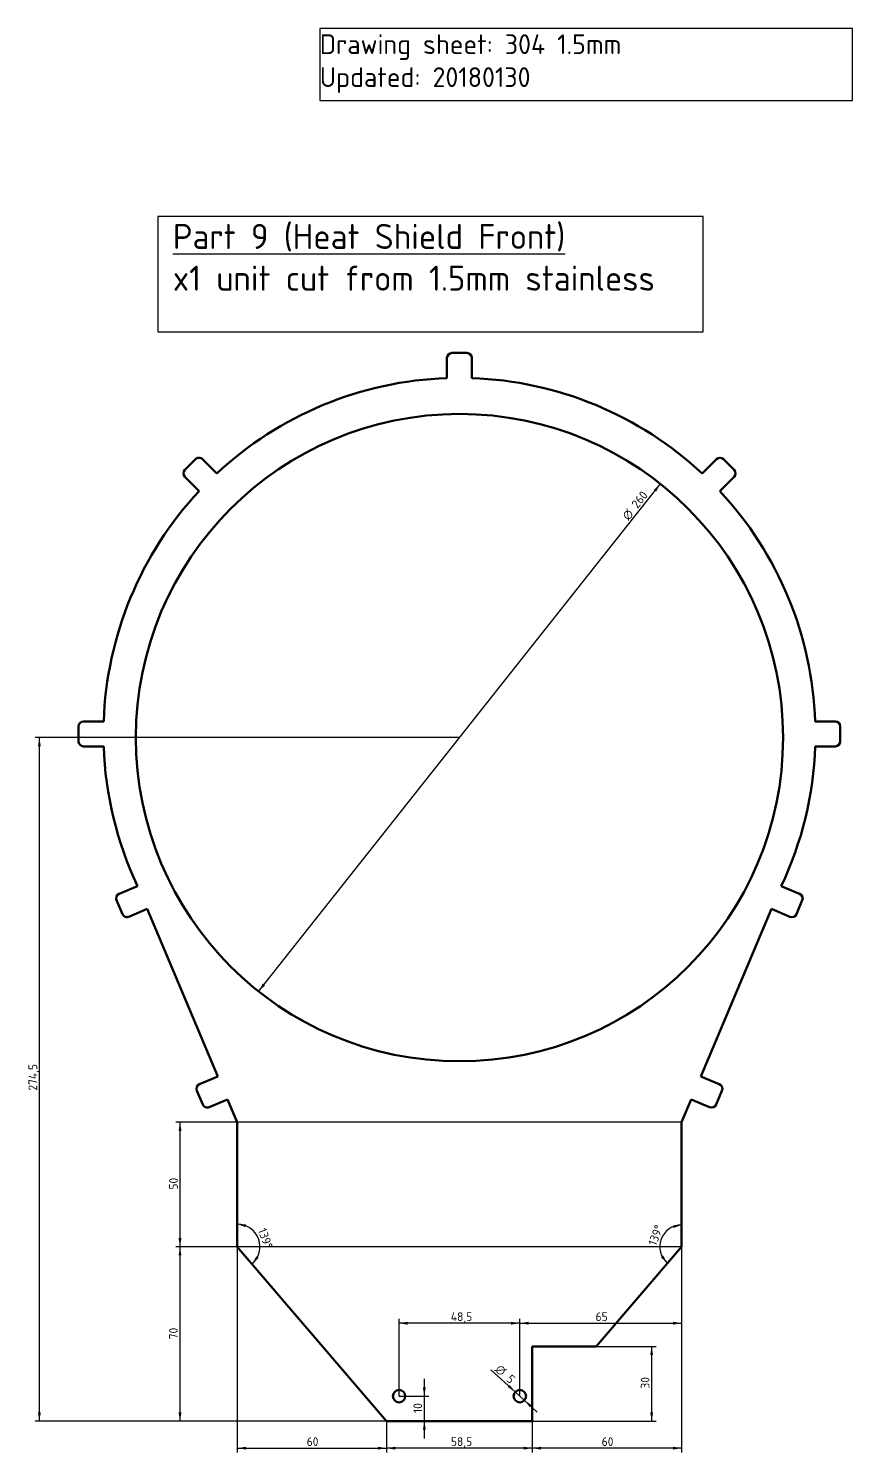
# Model space of a CAD drawing. Header units: millimetres. Extents: x 11 to 834, y 14 to 586.
# Drawn here: x 503 to 834, y 14 to 586 of the extents above; entities that cross this region are included whole.
import ezdxf
from ezdxf.enums import TextEntityAlignment as Align

# ---------------------------------------------------------------- set-up
doc = ezdxf.new("R2010")
doc.units = ezdxf.units.MM
doc.layers.add('Default', color=7, linetype='Continuous')
doc.layers.add('Dimensions', color=7, linetype='Continuous')
doc.styles.add('SEACAD_Solid_Edge_ISO', font='seiso.ttf')
doc.styles.add('SEACAD_Solid_Edge_ISO1_Symbols', font='semeci1.ttf')
doc.dimstyles.new('ISO_(mm)', dxfattribs={"dimtxt": 3.5, "dimasz": 3.5, "dimexe": 1.75, "dimexo": 0, "dimgap": 0.875, "dimtad": 1, "dimtxsty": 'SEACAD_Solid_Edge_ISO', "dimblk1": '_SE_FILLED', "dimblk2": '_SE_FILLED', "dimsah": 1, "dimcen": 1.75, "dimadec": 0, "dimazin": 0, "dimtfac": 0.5, "dimtmove": 1, "dimatfit": 3, "dimfxl": 1, "dimtolj": 1, "dimarcsym": 0})

# ---------------------------------------------------------------- blocks, each defined once
blk = doc.blocks.new('DMBLK469')
at = {"layer": 'Dimensions', "linetype": 'Continuous', "lineweight": 25}
for points in [[(562.88, 142.71), (564.04, 142.71), (563.46, 146.21)], [(562.88, 99.71), (563.46, 96.21), (564.04, 99.71)]]:
    blk.add_hatch(color=7, dxfattribs=at).paths.add_polyline_path(points)
at = {"layer": 'Dimensions', "color": 7, "linetype": 'Continuous', "lineweight": 25}
for p, q in [((764.95, 146.21), (561.71, 146.21)), ((563.46, 96.21), (563.46, 146.21)), ((764.95, 96.21), (561.71, 96.21))]:
    blk.add_line(p, q, dxfattribs=at)
at = {"layer": 'Dimensions', "color": 7, "linetype": 'Continuous', "lineweight": 25, "style": 'SEACAD_Solid_Edge_ISO'}
blk.add_text('50', height=3.5, rotation=90, dxfattribs=at).set_placement((559.08, 119.18), align=Align.TOP_LEFT)
blk = doc.blocks.new('_SE_FILLED')
at = {"color": 0}
blk.add_line((0, 0), (-1, 0), dxfattribs=at)
blk.add_solid([(0, 0), (-1, -0.1665), (-1, 0.1665), (0, 0)], dxfattribs=at)
blk = doc.blocks.new('DMBLK470')
at = {"layer": 'Dimensions', "linetype": 'Continuous', "lineweight": 25}
for points in [[(695.13, 39.83), (698.11, 37.9), (695.92, 40.69)], [(703.99, 31.73), (704.78, 32.59), (701.8, 34.52)]]:
    blk.add_hatch(color=7, dxfattribs=at).paths.add_polyline_path(points)
at = {"layer": 'Dimensions', "color": 7, "linetype": 'Continuous', "lineweight": 25}
for p, q in [((698.11, 37.9), (688.34, 46.83)), ((706.97, 29.8), (698.11, 37.9))]:
    blk.add_line(p, q, dxfattribs=at)
for s, style, p in [('O', 'SEACAD_Solid_Edge_ISO1_Symbols', (692.19, 49.23)), ('5', 'SEACAD_Solid_Edge_ISO', (696.62, 45.18))]:
    blk.add_text(s, height=3.5, rotation=317.5765, dxfattribs=dict(at, style=style)).set_placement(p, align=Align.TOP_LEFT)
blk = doc.blocks.new('DMBLK471')
at = {"layer": 'Dimensions', "linetype": 'Continuous', "lineweight": 25}
for points in [[(753.78, 400.24), (754.69, 399.52), (756.41, 402.63)], [(596.72, 201.9), (595, 198.79), (597.63, 201.18)]]:
    blk.add_hatch(color=7, dxfattribs=at).paths.add_polyline_path(points)
at = {"layer": 'Dimensions', "color": 7, "linetype": 'Continuous', "lineweight": 25}
blk.add_line((595, 198.79), (756.41, 402.63), dxfattribs=at)
for s, style, p in [('260', 'SEACAD_Solid_Edge_ISO', (744.52, 394.67)), ('O', 'SEACAD_Solid_Edge_ISO1_Symbols', (740.8, 389.96))]:
    blk.add_text(s, height=3.5, rotation=51.6258, dxfattribs=dict(at, style=style)).set_placement(p, align=Align.TOP_LEFT)
blk = doc.blocks.new('DMBLK472')
at = {"layer": 'Dimensions', "linetype": 'Continuous', "lineweight": 25}
for points in [[(708.45, 14.74), (708.45, 15.91), (704.95, 15.33)], [(761.45, 14.74), (764.95, 15.33), (761.45, 15.91)]]:
    blk.add_hatch(color=7, dxfattribs=at).paths.add_polyline_path(points)
at = {"layer": 'Dimensions', "color": 7, "linetype": 'Continuous', "lineweight": 25}
for p, q in [((764.95, 96.21), (764.95, 13.58)), ((704.95, 26.21), (704.95, 13.58)), ((764.95, 15.33), (704.95, 15.33))]:
    blk.add_line(p, q, dxfattribs=at)
at = {"layer": 'Dimensions', "color": 7, "linetype": 'Continuous', "lineweight": 25, "style": 'SEACAD_Solid_Edge_ISO'}
blk.add_text('60', height=3.5, dxfattribs=at).set_placement((732.85, 19.7), align=Align.TOP_LEFT)
blk = doc.blocks.new('DMBLK473')
at = {"layer": 'Dimensions', "linetype": 'Continuous', "lineweight": 25}
for points in [[(649.95, 14.74), (649.95, 15.91), (646.45, 15.33)], [(701.45, 14.74), (704.95, 15.33), (701.45, 15.91)]]:
    blk.add_hatch(color=7, dxfattribs=at).paths.add_polyline_path(points)
at = {"layer": 'Dimensions', "color": 7, "linetype": 'Continuous', "lineweight": 25}
for p, q in [((646.45, 26.21), (646.45, 13.58)), ((704.95, 26.21), (704.95, 13.58)), ((704.95, 15.33), (646.45, 15.33))]:
    blk.add_line(p, q, dxfattribs=at)
at = {"layer": 'Dimensions', "color": 7, "linetype": 'Continuous', "lineweight": 25, "style": 'SEACAD_Solid_Edge_ISO'}
blk.add_text('58,5', height=3.5, dxfattribs=at).set_placement((672.28, 19.7), align=Align.TOP_LEFT)
blk = doc.blocks.new('DMBLK474')
at = {"layer": 'Dimensions', "linetype": 'Continuous', "lineweight": 25}
for points in [[(589.95, 14.74), (589.95, 15.91), (586.45, 15.33)], [(642.95, 14.74), (646.45, 15.33), (642.95, 15.91)]]:
    blk.add_hatch(color=7, dxfattribs=at).paths.add_polyline_path(points)
at = {"layer": 'Dimensions', "color": 7, "linetype": 'Continuous', "lineweight": 25}
for p, q in [((586.45, 96.21), (586.45, 13.58)), ((646.45, 26.21), (646.45, 13.58)), ((586.45, 15.33), (646.45, 15.33))]:
    blk.add_line(p, q, dxfattribs=at)
at = {"layer": 'Dimensions', "color": 7, "linetype": 'Continuous', "lineweight": 25, "style": 'SEACAD_Solid_Edge_ISO'}
blk.add_text('60', height=3.5, dxfattribs=at).set_placement((614.35, 19.7), align=Align.TOP_LEFT)
blk = doc.blocks.new('DMBLK475')
at = {"layer": 'Dimensions', "linetype": 'Continuous', "lineweight": 25}
for points in [[(654.95, 66.09), (651.45, 65.51), (654.95, 64.93)], [(696.45, 66.09), (696.45, 64.93), (699.95, 65.51)]]:
    blk.add_hatch(color=7, dxfattribs=at).paths.add_polyline_path(points)
at = {"layer": 'Dimensions', "color": 7, "linetype": 'Continuous', "lineweight": 25}
for p, q in [((651.45, 36.21), (651.45, 67.26)), ((699.95, 65.51), (651.45, 65.51)), ((699.95, 36.21), (699.95, 67.26))]:
    blk.add_line(p, q, dxfattribs=at)
at = {"layer": 'Dimensions', "color": 7, "linetype": 'Continuous', "lineweight": 25, "style": 'SEACAD_Solid_Edge_ISO'}
blk.add_text('48,5', height=3.5, dxfattribs=at).set_placement((672.24, 69.89), align=Align.TOP_LEFT)
blk = doc.blocks.new('DMBLK476')
at = {"layer": 'Dimensions', "linetype": 'Continuous', "lineweight": 25}
for points in [[(703.45, 66.09), (699.95, 65.51), (703.45, 64.93)], [(761.45, 66.09), (761.45, 64.93), (764.95, 65.51)]]:
    blk.add_hatch(color=7, dxfattribs=at).paths.add_polyline_path(points)
at = {"layer": 'Dimensions', "color": 7, "linetype": 'Continuous', "lineweight": 25}
for p, q in [((764.95, 96.21), (764.95, 63.76)), ((699.95, 36.21), (699.95, 67.26)), ((699.95, 65.51), (764.95, 65.51))]:
    blk.add_line(p, q, dxfattribs=at)
at = {"layer": 'Dimensions', "color": 7, "linetype": 'Continuous', "lineweight": 25, "style": 'SEACAD_Solid_Edge_ISO'}
blk.add_text('65', height=3.5, dxfattribs=at).set_placement((730.39, 69.89), align=Align.TOP_LEFT)
blk = doc.blocks.new('DMBLK477')
at = {"layer": 'Dimensions', "linetype": 'Continuous', "lineweight": 25}
for points in [[(662.18, 39.71), (661.01, 39.71), (661.59, 36.21)], [(662.18, 22.71), (661.59, 26.21), (661.01, 22.71)]]:
    blk.add_hatch(color=7, dxfattribs=at).paths.add_polyline_path(points)
at = {"layer": 'Dimensions', "color": 7, "linetype": 'Continuous', "lineweight": 25}
for p, q in [((661.59, 43.21), (661.59, 19.21)), ((651.45, 36.21), (663.34, 36.21))]:
    blk.add_line(p, q, dxfattribs=at)
at = {"layer": 'Dimensions', "color": 7, "linetype": 'Continuous', "lineweight": 25, "style": 'SEACAD_Solid_Edge_ISO'}
blk.add_text('10', height=3.5, rotation=90, dxfattribs=at).set_placement((657.22, 29.46), align=Align.TOP_LEFT)
blk = doc.blocks.new('DMBLK478')
at = {"layer": 'Dimensions', "linetype": 'Continuous', "lineweight": 25}
for points in [[(562.88, 92.71), (564.04, 92.71), (563.46, 96.21)], [(562.88, 29.71), (563.46, 26.21), (564.04, 29.71)]]:
    blk.add_hatch(color=7, dxfattribs=at).paths.add_polyline_path(points)
at = {"layer": 'Dimensions', "color": 7, "linetype": 'Continuous', "lineweight": 25}
for p, q in [((586.45, 96.21), (561.71, 96.21)), ((563.46, 26.21), (563.46, 96.21)), ((646.45, 26.21), (561.71, 26.21))]:
    blk.add_line(p, q, dxfattribs=at)
at = {"layer": 'Dimensions', "color": 7, "linetype": 'Continuous', "lineweight": 25, "style": 'SEACAD_Solid_Edge_ISO'}
blk.add_text('70', height=3.5, rotation=90, dxfattribs=at).set_placement((559.08, 59.06), align=Align.TOP_LEFT)
blk = doc.blocks.new('DMBLK479')
at = {"layer": 'Dimensions', "linetype": 'Continuous', "lineweight": 25}
for points in [[(506.38, 297.21), (507.55, 297.21), (506.97, 300.71)], [(506.38, 29.71), (506.97, 26.21), (507.55, 29.71)]]:
    blk.add_hatch(color=7, dxfattribs=at).paths.add_polyline_path(points)
at = {"layer": 'Dimensions', "color": 7, "linetype": 'Continuous', "lineweight": 25}
for p, q in [((675.7, 300.71), (505.22, 300.71)), ((506.97, 26.21), (506.97, 300.71)), ((646.45, 26.21), (505.22, 26.21))]:
    blk.add_line(p, q, dxfattribs=at)
at = {"layer": 'Dimensions', "color": 7, "linetype": 'Continuous', "lineweight": 25, "style": 'SEACAD_Solid_Edge_ISO'}
blk.add_text('274,5', height=3.5, rotation=90, dxfattribs=at).set_placement((502.59, 158.93), align=Align.TOP_LEFT)
blk = doc.blocks.new('DMBLK480')
at = {"layer": 'Dimensions', "linetype": 'Continuous', "lineweight": 25}
for points in [[(753.51, 52.71), (752.93, 56.21), (752.34, 52.71)], [(753.51, 29.71), (752.34, 29.71), (752.93, 26.21)]]:
    blk.add_hatch(color=7, dxfattribs=at).paths.add_polyline_path(points)
at = {"layer": 'Dimensions', "color": 7, "linetype": 'Continuous', "lineweight": 25}
for p, q in [((704.95, 56.21), (754.68, 56.21)), ((752.93, 26.21), (752.93, 56.21)), ((704.95, 26.21), (754.68, 26.21))]:
    blk.add_line(p, q, dxfattribs=at)
at = {"layer": 'Dimensions', "color": 7, "linetype": 'Continuous', "lineweight": 25, "style": 'SEACAD_Solid_Edge_ISO'}
blk.add_text('30', height=3.5, rotation=90, dxfattribs=at).set_placement((748.55, 39.26), align=Align.TOP_LEFT)
blk = doc.blocks.new('DMBLK481')
at = {"layer": 'Dimensions', "linetype": 'Continuous', "lineweight": 25}
for points in [[(761.64, 103.72), (764.95, 104.98), (761.41, 104.86)], [(756.63, 91.95), (759.24, 89.55), (757.55, 92.67)]]:
    blk.add_hatch(color=7, dxfattribs=at).paths.add_polyline_path(points)
at = {"layer": 'Dimensions', "color": 7, "linetype": 'Continuous', "lineweight": 25}
blk.add_arc((764.95, 96.21), 8.77, 90, 229.3987, dxfattribs=at)
at = {"layer": 'Dimensions', "color": 7, "linetype": 'Continuous', "lineweight": 25, "style": 'SEACAD_Solid_Edge_ISO'}
blk.add_text('139°', height=3.5, rotation=69.6994, dxfattribs=at).set_placement((751.44, 97.56), align=Align.TOP_LEFT)
blk = doc.blocks.new('DMBLK482')
at = {"layer": 'Dimensions', "linetype": 'Continuous', "lineweight": 25}
for points in [[(590, 105.23), (586.45, 105.33), (589.78, 104.09)], [(594.11, 92.39), (592.39, 89.29), (595.02, 91.67)]]:
    blk.add_hatch(color=7, dxfattribs=at).paths.add_polyline_path(points)
at = {"layer": 'Dimensions', "color": 7, "linetype": 'Continuous', "lineweight": 25}
blk.add_arc((586.45, 96.21), 9.12, 310.6013, 90, dxfattribs=at)
at = {"layer": 'Dimensions', "color": 7, "linetype": 'Continuous', "lineweight": 25, "style": 'SEACAD_Solid_Edge_ISO'}
blk.add_text('139°', height=3.5, rotation=290.3006, dxfattribs=at).set_placement((597.92, 104.1), align=Align.TOP_LEFT)

msp = doc.modelspace()

# ---------------------------------------------------------------- linework, layer by layer
at = {"layer": 'Default', "color": 7, "linetype": 'Continuous', "lineweight": 50}
for p, q in [((670.703, 453.21), (670.703, 445.123)), ((672.703, 455.21), (678.703, 455.21)), ((680.703, 453.21), (680.703, 445.123)), ((565.395, 408.276), (569.637, 412.519)), ((572.466, 412.519), (578.184, 406.8)), ((778.941, 412.519), (773.222, 406.8)), ((781.769, 412.519), (786.012, 408.276)), ((565.395, 405.448), (571.113, 399.729)), ((786.012, 405.448), (780.293, 399.729)), ((522.703, 305.21), (522.703, 299.21)), ((524.703, 307.21), (532.791, 307.21)), ((826.703, 307.21), (818.616, 307.21)), ((828.703, 299.21), (828.703, 305.21)), ((524.703, 297.21), (532.791, 297.21)), ((826.703, 297.21), (818.616, 297.21)), ((546.414, 241.109), (539.043, 238)), ((812.363, 238), (804.992, 241.109)), ((537.978, 235.379), (540.31, 229.851)), ((811.096, 229.851), (813.428, 235.379)), ((542.931, 228.786), (550.301, 231.896)), ((578.679, 164.637), (550.301, 231.896)), ((772.728, 164.637), (801.105, 231.896)), ((801.105, 231.896), (808.476, 228.786)), ((571.308, 161.527), (578.679, 164.637)), ((780.099, 161.527), (772.728, 164.637)), ((572.575, 153.379), (570.243, 158.907)), ((582.566, 155.424), (575.195, 152.314)), ((582.566, 155.424), (586.453, 146.21)), ((764.953, 146.21), (768.841, 155.424)), ((768.841, 155.424), (776.211, 152.314)), ((778.832, 153.379), (781.164, 158.907)), ((586.453, 96.21), (586.453, 146.21)), ((764.953, 96.21), (764.953, 146.21)), ((646.453, 26.21), (586.453, 96.21)), ((730.668, 56.21), (764.953, 96.21)), ((704.953, 26.21), (704.953, 56.21)), ((704.953, 56.21), (730.668, 56.21)), ((704.953, 26.21), (646.453, 26.21))]:
    msp.add_line(p, q, dxfattribs=at)
at = {"layer": 'Default', "color": 7, "linetype": 'Continuous', "lineweight": 30}
for points in [[(619.617, 585.538), (619.617, 556.574), (833.605, 556.574), (833.605, 585.538), (619.617, 585.538)], [(554.483, 510.003), (554.483, 463.737), (773.581, 463.737), (773.581, 510.003), (554.483, 510.003)]]:
    msp.add_lwpolyline(points, dxfattribs=at)
at = {"layer": 'Default', "color": 7, "linetype": 'Continuous', "lineweight": 50}
for centre, radius in [((675.703, 300.71), 130), ((651.453, 36.21), 2.5), ((699.953, 36.21), 2.5)]:
    msp.add_circle(centre, radius, dxfattribs=at)
for centre, radius, start, end in [((672.703, 453.21), 2, 90, 180), ((678.703, 453.21), 2, 0, 90), ((675.703, 302.21), 143, 92.00377, 132.99625), ((675.703, 302.21), 143, 47.00375, 87.99623), ((571.051, 411.105), 2, 45.00001, 135.00001), ((780.355, 411.105), 2, 45, 135), ((566.809, 406.862), 2, 135.00001, 225.00001), ((784.598, 406.862), 2, 315, 45), ((675.703, 302.21), 143, 137.00376, 177.99624), ((675.703, 302.21), 143, 2.00376, 42.99624), ((524.703, 305.21), 2, 90, 180), ((826.703, 305.21), 2, 0, 90), ((524.703, 299.21), 2, 180, 270), ((826.703, 299.21), 2, 270, 0), ((675.703, 302.21), 143, 182.00378, 205.29495), ((675.703, 302.21), 143, 334.70505, 357.99622), ((539.821, 236.157), 2, 112.8755, 202.8755), ((811.586, 236.157), 2, 337.1245, 67.1245), ((542.153, 230.629), 2, 202.8755, 292.8755), ((809.253, 230.629), 2, 247.1245, 337.1245), ((572.085, 159.685), 2, 112.8755, 202.8755), ((779.321, 159.685), 2, 337.1245, 67.1245), ((574.418, 154.157), 2, 202.8755, 292.8755), ((776.989, 154.157), 2, 247.1245, 337.1245)]:
    msp.add_arc(centre, radius, start, end, dxfattribs=at)

# ---------------------------------------------------------------- texts
at = {"layer": 'Default', "attachment_point": 1}
for s, insert, char_height, width in [('{\\fSolid Edge ISO|b0||i0||c0|p34;\\C7;\\H7.9375;\\W1.;\\T1.;Drawing sheet: 304 1.5mm\\P}{\\fSolid Edge ISO|b0||i0||c0|p34;\\C7;\\H7.9375;\\W1.;\\T1.;Updated: 20180130\\P}', (619.617, 583.193), 7.9375, 213.98813), ('{\\fSolid Edge ISO|b0||i0||c0|p34;\\C7;\\L\\H10.05416667;\\W1.;\\T1.; Part 9 (Heat Shield Front)\\P}{\\fSolid Edge ISO|b0||i0||c0|p34;\\C7;\\H10.05416667;\\W1.;\\T1.; x1 unit cut from 1.5mm stainless}', (554.483, 507.033), 10.05417, 219.09823)]:
    msp.add_mtext(s, dxfattribs=dict(at, insert=insert, char_height=char_height, width=width))

# ---------------------------------------------------------------- dimensions: what is measured, and where the dimension line sits
at = {"layer": 'Dimensions', "color": 7, "linetype": 'Continuous', "lineweight": 25}
for p1, p2, picture, middle in [((595, 198.794), (756.407, 402.627), 'DMBLK471', (748.065, 392.093)), ((701.799, 34.524), (698.108, 37.897), 'DMBLK470', (696.041, 39.786))]:
    dim = msp.add_diameter_dim_2p(p1=p1, p2=p2, text='\\A1;<>', dimstyle='ISO_(mm)', dxfattribs=at)
    dim.commit()
    dim.dimension.update_dxf_attribs({"geometry": picture, "text_midpoint": middle, "dimtype": 163})
for base, p1, p2, picture, middle, dimtype in [((506.968, 300.71), (704.953, 26.21), (675.703, 300.71), 'DMBLK479', (506.968, 163.46), 160), ((563.459, 96.21), (764.953, 96.21), (764.953, 146.21), 'DMBLK469', (563.459, 121.21), 161), ((563.459, 96.21), (704.953, 26.21), (586.453, 96.21), 'DMBLK478', (563.459, 61.21), 160), ((752.926, 26.21), (704.953, 26.21), (704.953, 56.21), 'DMBLK480', (752.926, 41.21), 161), ((661.594, 26.21), (651.453, 36.21), (646.453, 26.21), 'DMBLK477', (661.594, 31.21), 160)]:
    dim = msp.add_linear_dim(base=base, p1=p1, p2=p2, angle=90, text='\\A1;<>', dimstyle='ISO_(mm)', override={"dimtmove": 0, "dimtolj": 0}, dxfattribs=at)
    dim.commit()
    dim.dimension.update_dxf_attribs({"geometry": picture, "text_midpoint": middle, "dimtype": dimtype})
for base, line1, line2, picture, middle in [((595.006, 99.374), ((586.453, 96.21), (586.453, 146.21)), ((586.453, 96.21), (646.453, 26.21)), 'DMBLK482', (595.006, 99.374)), ((756.725, 99.254), ((764.953, 96.21), (764.953, 146.21)), ((764.953, 96.21), (730.668, 56.21)), 'DMBLK481', (756.725, 99.254))]:
    dim = msp.add_angular_dim_2l(base=base, line1=line1, line2=line2, text='\\A1;<>', dimstyle='ISO_(mm)', override={"dimtmove": 0}, dxfattribs=at)
    dim.commit()
    dim.dimension.update_dxf_attribs({"geometry": picture, "text_midpoint": middle, "dimtype": 162})
for base, p1, p2, picture, middle in [((646.453, 15.326), (586.453, 96.21), (646.453, 26.21), 'DMBLK474', (616.453, 15.326)), ((764.953, 65.51), (699.953, 36.21), (764.953, 96.21), 'DMBLK476', (732.453, 65.51)), ((704.953, 15.326), (764.953, 96.21), (704.953, 26.21), 'DMBLK472', (734.953, 15.326)), ((651.453, 65.51), (699.953, 36.21), (651.453, 36.21), 'DMBLK475', (675.703, 65.51)), ((646.453, 15.326), (704.953, 26.21), (646.453, 26.21), 'DMBLK473', (675.703, 15.326))]:
    dim = msp.add_linear_dim(base=base, p1=p1, p2=p2, text='\\A1;<>', dimstyle='ISO_(mm)', override={"dimtmove": 0, "dimtolj": 0}, dxfattribs=at)
    dim.commit()
    dim.dimension.update_dxf_attribs({"geometry": picture, "text_midpoint": middle, "dimtype": 160})

doc.saveas('drawing.dxf')
